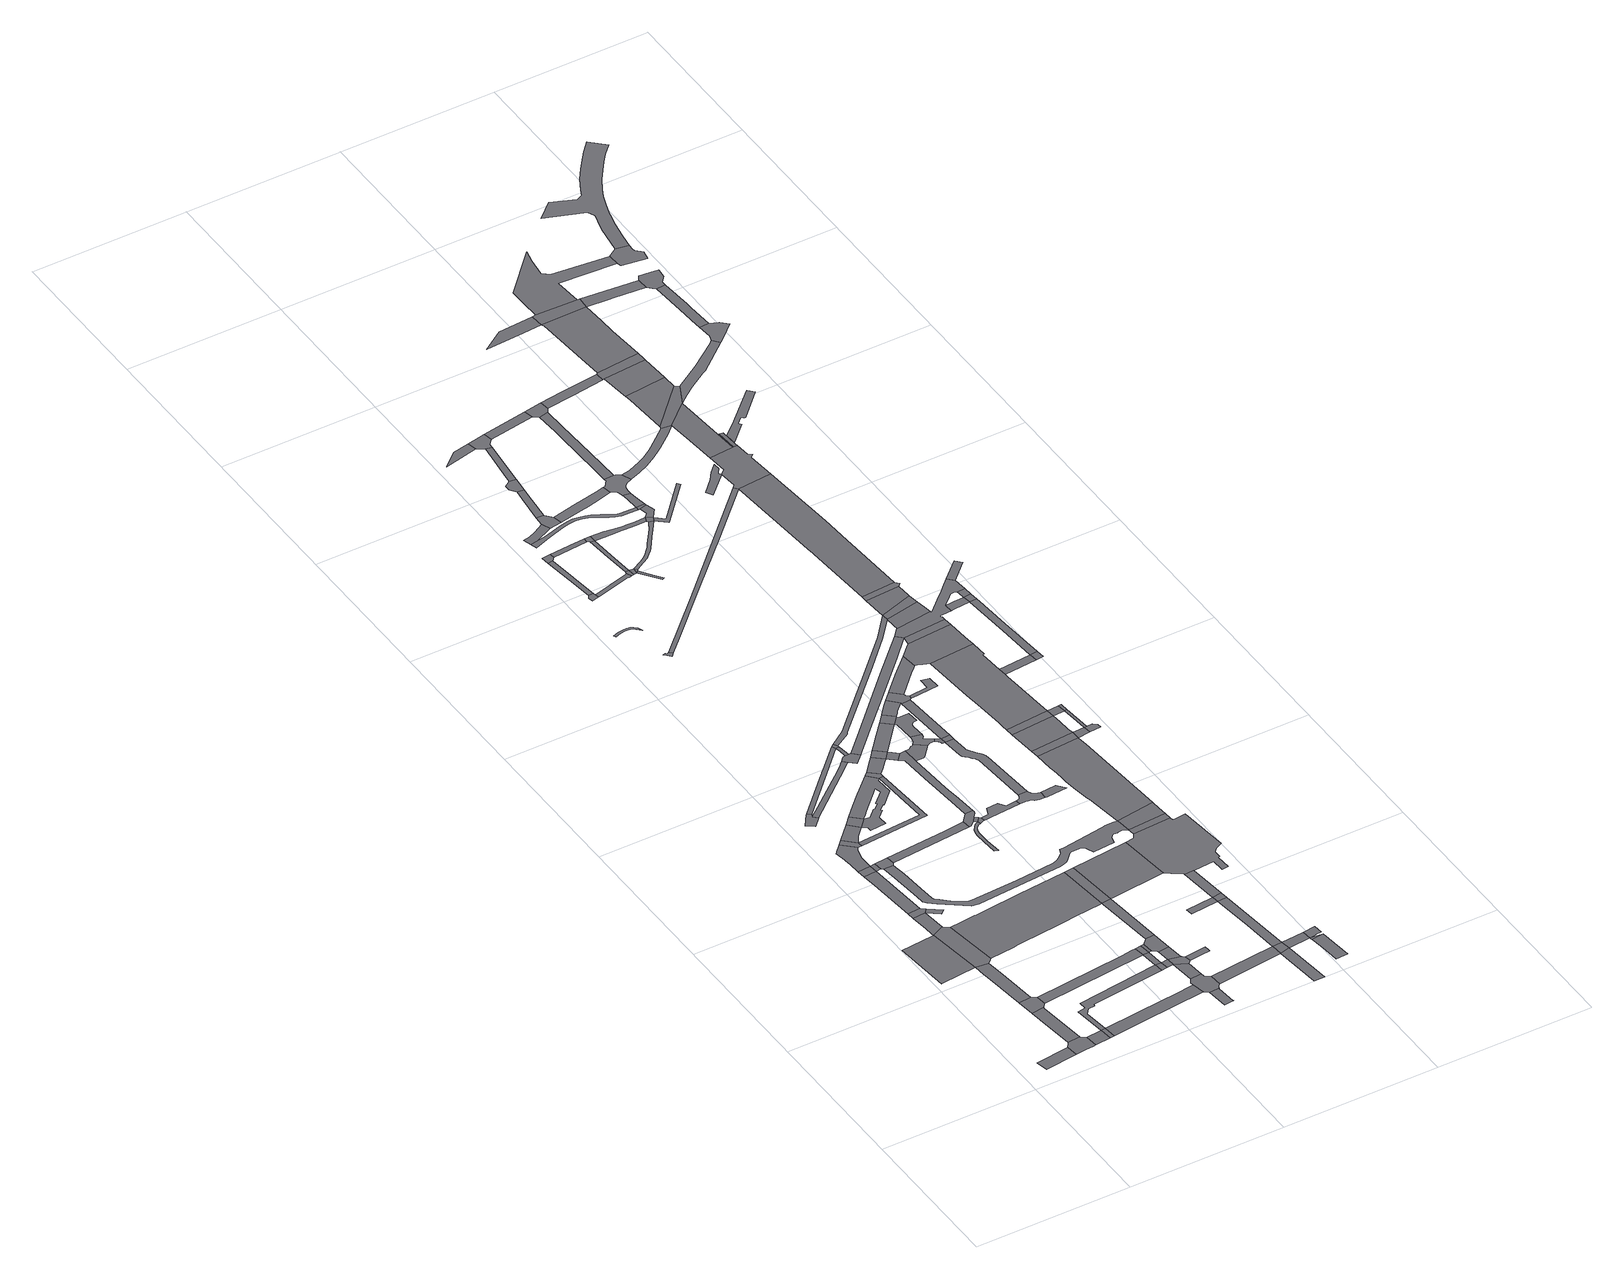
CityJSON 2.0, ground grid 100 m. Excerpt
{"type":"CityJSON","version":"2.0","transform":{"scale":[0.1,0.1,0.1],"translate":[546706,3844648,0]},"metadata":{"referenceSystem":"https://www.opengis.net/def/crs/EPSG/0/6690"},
"CityObjects":{
"road1":{"type":"Road","attributes":{"RoadStructureAttribute.sectionType":"1"},"geometry":[{"type":"MultiSurface","lod":"1","boundaries":[[[0,1,2,3]]]}]},
"road2":{"type":"Road","geometry":[{"type":"MultiSurface","lod":"1","boundaries":[[[4,5,6,0,3,7,8,9,10]]]}]},
"road3":{"type":"Road","geometry":[{"type":"MultiSurface","lod":"1","boundaries":[[[11,12,13,14,15]]]}]},
"road4":{"type":"Road","attributes":{"RoadStructureAttribute.sectionType":"1"},"geometry":[{"type":"MultiSurface","lod":"1","boundaries":[[[16,17,18,19,5,4]]]}]},
"road5":{"type":"Road","geometry":[{"type":"MultiSurface","lod":"1","boundaries":[[[20,21,22,18,17,23,24,25]]]}]},
"road6":{"type":"Road","attributes":{"RoadStructureAttribute.sectionType":"1"},"geometry":[{"type":"MultiSurface","lod":"1","boundaries":[[[26,10,9,27]]]}]},
"road7":{"type":"Road","attributes":{"RoadStructureAttribute.sectionType":"1"},"geometry":[{"type":"MultiSurface","lod":"1","boundaries":[[[15,28,29,30,31,22,21,32,33,34]]]}]},
"road8":{"type":"Road","geometry":[{"type":"MultiSurface","lod":"1","boundaries":[[[35,26,27,36]]]}]},
"road9":{"type":"Road","geometry":[{"type":"MultiSurface","lod":"1","boundaries":[[[37,38,11,15,34,39,40,41]]]}]},
"road10":{"type":"Road","attributes":{"RoadStructureAttribute.sectionType":"1"},"geometry":[{"type":"MultiSurface","lod":"1","boundaries":[[[42,43,44,45,11,38]]]}]},
"road11":{"type":"Road","geometry":[{"type":"MultiSurface","lod":"1","boundaries":[[[46,47,43,42,48]]]}]},
"road12":{"type":"Road","attributes":{"RoadStructureAttribute.sectionType":"1"},"geometry":[{"type":"MultiSurface","lod":"1","boundaries":[[[49,50,51,47,46]]]}]},
"road13":{"type":"Road","geometry":[{"type":"MultiSurface","lod":"1","boundaries":[[[52,53,48,42]]]}]},
"road14":{"type":"Road","geometry":[{"type":"MultiSurface","lod":"1","boundaries":[[[54,55,50,49]]]}]},
"road15":{"type":"Road","attributes":{"RoadStructureAttribute.sectionType":"1"},"geometry":[{"type":"MultiSurface","lod":"1","boundaries":[[[56,57,58,59,60,61,62,55,54,63,64,65,66]]]}]},
"road16":{"type":"Road","attributes":{"RoadStructureAttribute.sectionType":"1"},"geometry":[{"type":"MultiSurface","lod":"1","boundaries":[[[67,54,49,68]]]}]},
"road17":{"type":"Road","geometry":[{"type":"MultiSurface","lod":"1","boundaries":[[[69,56,66,70,71]]]}]},
"road18":{"type":"Road","geometry":[{"type":"MultiSurface","lod":"1","boundaries":[[[72,67,68,73,74,75]]]}]},
"road19":{"type":"Road","geometry":[{"type":"MultiSurface","lod":"1","boundaries":[[[76,77,78,79,80,81,82,83]]]}]},
"road20":{"type":"Road","attributes":{"RoadStructureAttribute.sectionType":"1"},"geometry":[{"type":"MultiSurface","lod":"1","boundaries":[[[84,85,86,87,88,26,35,89,90,91,92,93]]]}]},
"road21":{"type":"Road","attributes":{"RoadStructureAttribute.sectionType":"1"},"geometry":[{"type":"MultiSurface","lod":"1","boundaries":[[[94,95,96,25,24,97]]]}]},
"road22":{"type":"Road","attributes":{"RoadStructureAttribute.sectionType":"1"},"geometry":[{"type":"MultiSurface","lod":"1","boundaries":[[[98,99,100,101,35,36,102,103]]]}]},
"road23":{"type":"Road","attributes":{"RoadStructureAttribute.sectionType":"1"},"geometry":[{"type":"MultiSurface","lod":"1","boundaries":[[[104,69,71,105,106]]]}]},
"road24":{"type":"Road","geometry":[{"type":"MultiSurface","lod":"1","boundaries":[[[107,104,106,108]]]}]},
"road25":{"type":"Road","attributes":{"RoadStructureAttribute.sectionType":"1"},"geometry":[{"type":"MultiSurface","lod":"1","boundaries":[[[109,110,111,112,113,114,115,116,117,118,41,40,119,120,121,122,123,124,125,126,127,128,129]]]}]},
"road26":{"type":"Road","geometry":[{"type":"MultiSurface","lod":"1","boundaries":[[[130,131,132,133,134,82,81,135,136,137,138]]]}]},
"road27":{"type":"Road","attributes":{"RoadStructureAttribute.sectionType":"1"},"geometry":[{"type":"MultiSurface","lod":"1","boundaries":[[[139,140,72,75,141,142]]]}]},
"road28":{"type":"Road","attributes":{"RoadStructureAttribute.sectionType":"1"},"geometry":[{"type":"MultiSurface","lod":"1","boundaries":[[[143,144,145,146,147,148,76,83,149,150,151,152,153,154]]]}]},
"road29":{"type":"Road","attributes":{"RoadStructureAttribute.sectionType":"1"},"geometry":[{"type":"MultiSurface","lod":"1","boundaries":[[[155,156,157,158,71,70]]]}]},
"road30":{"type":"Road","attributes":{"RoadStructureAttribute.sectionType":"1"},"geometry":[{"type":"MultiSurface","lod":"1","boundaries":[[[106,159,160,161,162,163,164,165,166,167,168,157,169,170,171,172,107,108],[173,174,175,176,177,178,179,180,181,182,183,108]]]}]},
"road31":{"type":"Road","geometry":[{"type":"MultiSurface","lod":"1","boundaries":[[[85,84,93,184,185]]]}]},
"road32":{"type":"Road","attributes":{"RoadStructureAttribute.sectionType":"1"},"geometry":[{"type":"MultiSurface","lod":"1","boundaries":[[[186,97,85,185]]]}]},
"road33":{"type":"Road","attributes":{"RoadStructureAttribute.sectionType":"1"},"geometry":[{"type":"MultiSurface","lod":"1","boundaries":[[[187,188,189,190,191]]]}]},
"road34":{"type":"Road","geometry":[{"type":"MultiSurface","lod":"1","boundaries":[[[192,94,97,186]]]}]},
"road35":{"type":"Road","attributes":{"RoadStructureAttribute.sectionType":"1"},"geometry":[{"type":"MultiSurface","lod":"1","boundaries":[[[193,185,184,194]]]}]},
"road36":{"type":"Road","geometry":[{"type":"MultiSurface","lod":"1","boundaries":[[[195,196,197,198,199,200,201,98,103,202,189,188,203,204,205,206,207,208]]]}]},
"road37":{"type":"Road","attributes":{"RoadStructureAttribute.sectionType":"1"},"geometry":[{"type":"MultiSurface","lod":"1","boundaries":[[[209,192,186,210]]]}]},
"road38":{"type":"Road","attributes":{"RoadStructureAttribute.sectionType":"1"},"geometry":[{"type":"MultiSurface","lod":"1","boundaries":[[[194,211,198,197,212]]]}]},
"road39":{"type":"Road","geometry":[{"type":"MultiSurface","lod":"1","boundaries":[[[193,194,212,213,214,215,216,217]]]}]},
"road40":{"type":"Road","attributes":{"RoadStructureAttribute.sectionType":"1"},"geometry":[{"type":"MultiSurface","lod":"1","boundaries":[[[218,219,220,193,217]]]}]},
"road41":{"type":"Road","geometry":[{"type":"MultiSurface","lod":"1","boundaries":[[[221,222,223,224,209,210,225,226,220,219]]]}]},
"road42":{"type":"Road","attributes":{"RoadStructureAttribute.sectionType":"1"},"geometry":[{"type":"MultiSurface","lod":"1","boundaries":[[[227,228,229,230,231,232,233,234,235,236,237,238,239,240,241,242,243,244,245,246,74,73,247,248,249,250,251,252,253,254,255,256,257,258,259,260,261,262,263,264,265,266,267,268,269,270,271,272,273,274,275,276]]]}]},
"road43":{"type":"Road","geometry":[{"type":"MultiSurface","lod":"1","boundaries":[[[277,169,157,156,278]]]}]},
"road44":{"type":"Road","attributes":{"RoadStructureAttribute.sectionType":"1"},"geometry":[{"type":"MultiSurface","lod":"1","boundaries":[[[279,129,280,222,221]]]}]},
"road45":{"type":"Road","geometry":[{"type":"MultiSurface","lod":"1","boundaries":[[[281,282,283,284,285,286,287,288,289,290,291,292,293,294,295]]]}]},
"road46":{"type":"Road","geometry":[{"type":"MultiSurface","lod":"1","boundaries":[[[296,297,298,299,300,301,302,303,304,305,306,307,308,309,310]]]}]},
"road47":{"type":"Road","geometry":[{"type":"MultiSurface","lod":"1","boundaries":[[[311,312,313,314,315,130,138,316,317,318,319]]]}]},
"road48":{"type":"Road","geometry":[{"type":"MultiSurface","lod":"1","boundaries":[[[320,321,322,323,324,325,326]]]}]},
"road49":{"type":"Road","geometry":[{"type":"MultiSurface","lod":"1","boundaries":[[[327,328,329,330,331,216,215]]]}]},
"road50":{"type":"Road","geometry":[{"type":"MultiSurface","lod":"1","boundaries":[[[332,333,334,154,335,336,313,312]]]}]},
"road51":{"type":"Road","geometry":[{"type":"MultiSurface","lod":"1","boundaries":[[[337,143,154,334,338]]]}]},
"road52":{"type":"Road","geometry":[{"type":"MultiSurface","lod":"1","boundaries":[[[339,109,129,279]]]}]},
"road53":{"type":"Road","attributes":{"RoadStructureAttribute.sectionType":"1"},"geometry":[{"type":"MultiSurface","lod":"1","boundaries":[[[340,341,342,277,278,343,344,345,346]]]}]},
"road54":{"type":"Road","geometry":[{"type":"MultiSurface","lod":"1","boundaries":[[[347,348,349,350,139,142,351,352,353]]]}]},
"road55":{"type":"Road","attributes":{"RoadStructureAttribute.sectionType":"1"},"geometry":[{"type":"MultiSurface","lod":"1","boundaries":[[[353,352,281,354]]]}]},
"road56":{"type":"Road","geometry":[{"type":"MultiSurface","lod":"1","boundaries":[[[354,281,295,355,356,357]]]}]},
"road57":{"type":"Road","geometry":[{"type":"MultiSurface","lod":"1","boundaries":[[[358,359,360,361,362,363]]]}]},
"road58":{"type":"Road","attributes":{"RoadStructureAttribute.sectionType":"1"},"geometry":[{"type":"MultiSurface","lod":"1","boundaries":[[[364,208,207,365]]]}]},
"road59":{"type":"Road","geometry":[{"type":"MultiSurface","lod":"1","boundaries":[[[366,340,346,367]]]}]},
"road60":{"type":"Road","attributes":{"RoadStructureAttribute.sectionType":"1"},"geometry":[{"type":"MultiSurface","lod":"1","boundaries":[[[368,369,370,371,372,373,359,358]]]}]},
"road61":{"type":"Road","attributes":{"RoadStructureAttribute.sectionType":"1"},"geometry":[{"type":"MultiSurface","lod":"1","boundaries":[[[374,375,376,377,378,379,350,349,380,381,382,383,384]]]}]},
"road62":{"type":"Road","geometry":[{"type":"MultiSurface","lod":"1","boundaries":[[[367,346,376,375]]]}]},
"road63":{"type":"Road","geometry":[{"type":"MultiSurface","lod":"1","boundaries":[[[385,386,387,371,370,388]]]}]},
"road64":{"type":"Road","attributes":{"RoadStructureAttribute.sectionType":"1"},"geometry":[{"type":"MultiSurface","lod":"1","boundaries":[[[389,390,391,392,393,357,356,394,395,396,397]]]}]},
"road65":{"type":"Road","attributes":{"RoadStructureAttribute.sectionType":"1"},"geometry":[{"type":"MultiSurface","lod":"1","boundaries":[[[398,399,400,363,362,401,402,403,404]]]}]},
"road66":{"type":"Road","attributes":{"RoadStructureAttribute.sectionType":"1"},"geometry":[{"type":"MultiSurface","lod":"1","boundaries":[[[405,339,279,406,407,408]]]}]},
"road67":{"type":"Road","attributes":{"RoadStructureAttribute.sectionType":"1"},"geometry":[{"type":"MultiSurface","lod":"1","boundaries":[[[409,410,411,366,367,412]]]}]},
"road68":{"type":"Road","attributes":{"RoadStructureAttribute.sectionType":"1"},"geometry":[{"type":"MultiSurface","lod":"1","boundaries":[[[413,414,415,416,374,384,417,418,419]]]}]},
"road69":{"type":"Road","attributes":{"RoadStructureAttribute.sectionType":"1"},"geometry":[{"type":"MultiSurface","lod":"1","boundaries":[[[420,421,422,423,424,425,426]]]}]},
"road70":{"type":"Road","attributes":{"RoadStructureAttribute.sectionType":"1"},"geometry":[{"type":"MultiSurface","lod":"1","boundaries":[[[427,365,428,429]]]}]},
"road71":{"type":"Road","attributes":{"RoadStructureAttribute.sectionType":"1"},"geometry":[{"type":"MultiSurface","lod":"1","boundaries":[[[430,431,385,388,432]]]}]},
"road72":{"type":"Road","geometry":[{"type":"MultiSurface","lod":"1","boundaries":[[[433,434,435,436,437,438]]]}]},
"road73":{"type":"Road","geometry":[{"type":"MultiSurface","lod":"1","boundaries":[[[364,365,427,439]]]}]},
"road74":{"type":"Road","geometry":[{"type":"MultiSurface","lod":"1","boundaries":[[[440,441,442,443,413,419,444,445,446,447,448,449]]]}]},
"road75":{"type":"Road","geometry":[{"type":"MultiSurface","lod":"1","boundaries":[[[450,451,398,404,452]]]}]},
"road76":{"type":"Road","geometry":[{"type":"MultiSurface","lod":"1","boundaries":[[[453,409,412,454,455]]]}]},
"road77":{"type":"Road","geometry":[{"type":"MultiSurface","lod":"1","boundaries":[[[456,457,458,459,460,461,462,397,396,463,464,465,466,467,468,469]]]}]},
"road78":{"type":"Road","attributes":{"RoadStructureAttribute.sectionType":"1"},"geometry":[{"type":"MultiSurface","lod":"1","boundaries":[[[470,438,471,472,364,439]]]}]},
"road79":{"type":"Road","attributes":{"RoadStructureAttribute.sectionType":"1"},"geometry":[{"type":"MultiSurface","lod":"1","boundaries":[[[450,452,473,474]]]}]},
"road80":{"type":"Road","attributes":{"RoadStructureAttribute.sectionType":"1"},"geometry":[{"type":"MultiSurface","lod":"1","boundaries":[[[475,476,451,450,477,478]]]}]},
"road81":{"type":"Road","attributes":{"RoadStructureAttribute.sectionType":"1"},"geometry":[{"type":"MultiSurface","lod":"1","boundaries":[[[479,480,481,482,483,484,485,486,487,454,412,488,440,449]]]}]},
"road82":{"type":"Road","geometry":[{"type":"MultiSurface","lod":"1","boundaries":[[[474,473,489,490]]]}]},
"road83":{"type":"Road","geometry":[{"type":"MultiSurface","lod":"1","boundaries":[[[491,420,426,492,493,494]]]}]},
"road84":{"type":"Road","geometry":[{"type":"MultiSurface","lod":"1","boundaries":[[[446,445,495,496,497,498,499]]]}]},
"road85":{"type":"Road","attributes":{"RoadStructureAttribute.sectionType":"1"},"geometry":[{"type":"MultiSurface","lod":"1","boundaries":[[[500,501,502,503,504,505,506,507,508,509,498,510,511,512,513,514,515,516,517,459,458]]]}]},
"road86":{"type":"Road","geometry":[{"type":"MultiSurface","lod":"1","boundaries":[[[518,519,520,521,489,473]]]}]},
"road87":{"type":"Road","geometry":[{"type":"MultiSurface","lod":"1","boundaries":[[[522,433,438,470]]]}]},
"road88":{"type":"Road","attributes":{"RoadStructureAttribute.sectionType":"1"},"geometry":[{"type":"MultiSurface","lod":"1","boundaries":[[[523,439,427,524,525]]]}]},
"road89":{"type":"Road","geometry":[{"type":"MultiSurface","lod":"1","boundaries":[[[526,430,432,527,528,475,478,529]]]}]},
"road90":{"type":"Road","attributes":{"RoadStructureAttribute.sectionType":"1"},"geometry":[{"type":"MultiSurface","lod":"1","boundaries":[[[530,531,453,455,532,533,534]]]}]},
"road91":{"type":"Road","attributes":{"RoadStructureAttribute.sectionType":"1"},"geometry":[{"type":"MultiSurface","lod":"1","boundaries":[[[535,536,491,494,537,538]]]}]},
"road92":{"type":"Road","attributes":{"RoadStructureAttribute.sectionType":"1"},"geometry":[{"type":"MultiSurface","lod":"1","boundaries":[[[539,540,433,522]]]}]},
"road93":{"type":"Road","geometry":[{"type":"MultiSurface","lod":"1","boundaries":[[[541,499,498,509]]]}]},
"road94":{"type":"Road","attributes":{"RoadStructureAttribute.sectionType":"1"},"geometry":[{"type":"MultiSurface","lod":"1","boundaries":[[[542,543,544,545,546,311,319,547,548,549,550,551,552,553]]]}]},
"road95":{"type":"Road","attributes":{"RoadStructureAttribute.sectionType":"1"},"geometry":[{"type":"MultiSurface","lod":"1","boundaries":[[[554,555,556,557]]]}]},
"road96":{"type":"Road","geometry":[{"type":"MultiSurface","lod":"1","boundaries":[[[558,559,560,535,538,561]]]}]},
"road97":{"type":"Road","attributes":{"RoadStructureAttribute.sectionType":"1"},"geometry":[{"type":"MultiSurface","lod":"1","boundaries":[[[562,563,499,541]]]}]},
"road98":{"type":"Road","geometry":[{"type":"MultiSurface","lod":"1","boundaries":[[[564,565,566,567,568,569,570,571,572,573,574,424,575,576,577,578,579,580,581,582,583,584,585,586,587,588]]]}]},
"road99":{"type":"Road","attributes":{"RoadStructureAttribute.sectionType":"1"},"geometry":[{"type":"MultiSurface","lod":"1","boundaries":[[[589,590,591,592,593,337,338,594,595,596,597,598]]]}]},
"road100":{"type":"Road","geometry":[{"type":"MultiSurface","lod":"1","boundaries":[[[599,600,601,469,468]]]}]},
"road101":{"type":"Road","attributes":{"RoadStructureAttribute.sectionType":"1"},"geometry":[{"type":"MultiSurface","lod":"1","boundaries":[[[602,603,604,605,606,607]]]}]},
"road102":{"type":"Road","attributes":{"RoadStructureAttribute.sectionType":"1"},"geometry":[{"type":"MultiSurface","lod":"1","boundaries":[[[525,603,602]]]}]},
"road103":{"type":"Road","geometry":[{"type":"MultiSurface","lod":"1","boundaries":[[[608,530,534,563,562,609,610,611,612]]]}]},
"road104":{"type":"Road","attributes":{"RoadStructureAttribute.sectionType":"1"},"geometry":[{"type":"MultiSurface","lod":"1","boundaries":[[[613,523,525,614,615,616]]]}]},
"road105":{"type":"Road","geometry":[{"type":"MultiSurface","lod":"1","boundaries":[[[617,618,619,620,621,622,623,624,625,405,408,626,627,540,539,628,629,630,631,632,633,634,635,636,637,638,639]]]}]},
"road106":{"type":"Road","attributes":{"RoadStructureAttribute.sectionType":"1"},"geometry":[{"type":"MultiSurface","lod":"1","boundaries":[[[640,641,558,561,642,643]]]}]},
"road107":{"type":"Road","attributes":{"RoadStructureAttribute.sectionType":"1"},"geometry":[{"type":"MultiSurface","lod":"1","boundaries":[[[644,645,646,647,648,649,650,651,652,653,654,655,474,490,656,657,658,659,660,661,662,663,664,665,666]]]}]},
"road108":{"type":"Road","attributes":{"RoadStructureAttribute.sectionType":"1"},"geometry":[{"type":"MultiSurface","lod":"1","boundaries":[[[667,668,669,670,671,672,529,478,673,674,675,676,677,678,679]]]}]},
"road109":{"type":"Road","attributes":{"RoadStructureAttribute.sectionType":"1"},"geometry":[{"type":"MultiSurface","lod":"1","boundaries":[[[680,681,682,493,492,683,684,685,686]]]}]},
"road110":{"type":"Road","attributes":{"function":"3","RoadStructureAttribute.sectionType":"1"},"geometry":[{"type":"MultiSurface","lod":"1","boundaries":[[[687,275,622,621]]]}]},
"road111":{"type":"Road","attributes":{"RoadStructureAttribute.sectionType":"1"},"geometry":[{"type":"MultiSurface","lod":"1","boundaries":[[[688,689,326,325,690,691,692,693]]]}]},
"road112":{"type":"Road","geometry":[{"type":"MultiSurface","lod":"1","boundaries":[[[694,695,554,557,640,643,696,697]]]}]},
"road113":{"type":"Road","geometry":[{"type":"MultiSurface","lod":"1","boundaries":[[[698,699,276,275,687]]]}]},
"road114":{"type":"Road","attributes":{"RoadStructureAttribute.sectionType":"1"},"geometry":[{"type":"MultiSurface","lod":"1","boundaries":[[[700,701,608,612,702,703,704]]]}]},
"road115":{"type":"Road","geometry":[{"type":"MultiSurface","lod":"1","boundaries":[[[705,706,707,708,709,710,610,609]]]}]},
"road116":{"type":"Road","attributes":{"function":"3","RoadStructureAttribute.sectionType":"1"},"geometry":[{"type":"MultiSurface","lod":"1","boundaries":[[[711,712,713,714,715,716,717,718,719,720,721,722,723,724,725,726,276,699]]]}]},
"road117":{"type":"Road","geometry":[{"type":"MultiSurface","lod":"1","boundaries":[[[679,678,644,666,727]]]}]},
"road118":{"type":"Road","geometry":[{"type":"MultiSurface","lod":"1","boundaries":[[[715,714,728,729]]]}]},
"road119":{"type":"Road","attributes":{"RoadStructureAttribute.sectionType":"1"},"geometry":[{"type":"MultiSurface","lod":"1","boundaries":[[[730,731,732,733,679,727]]]}]},
"road120":{"type":"Road","attributes":{"RoadStructureAttribute.sectionType":"1"},"geometry":[{"type":"MultiSurface","lod":"1","boundaries":[[[734,735,736,737,729,728]]]}]},
"road121":{"type":"Road","geometry":[{"type":"MultiSurface","lod":"1","boundaries":[[[738,588,587,732,731]]]}]},
"road122":{"type":"Road","attributes":{"RoadStructureAttribute.sectionType":"1"},"geometry":[{"type":"MultiSurface","lod":"1","boundaries":[[[739,740,588,738,741,742]]]}]},
"road123":{"type":"Road","geometry":[{"type":"MultiSurface","lod":"1","boundaries":[[[743,744,737,736]]]}]},
"road124":{"type":"Road","attributes":{"RoadStructureAttribute.sectionType":"1"},"geometry":[{"type":"MultiSurface","lod":"1","boundaries":[[[745,694,697,746]]]}]},
"road125":{"type":"Road","geometry":[{"type":"MultiSurface","lod":"1","boundaries":[[[747,748,749,750,751,680,686,752,753,754,739,742,755,756,757,758,759,760]]]}]},
"road126":{"type":"Road","attributes":{"RoadStructureAttribute.sectionType":"1"},"geometry":[{"type":"MultiSurface","lod":"1","boundaries":[[[761,762,763,764,765,766,767,768,769,770,744,743,771,772,773]]]}]},
"road127":{"type":"Road","attributes":{"RoadStructureAttribute.sectionType":"1"},"geometry":[{"type":"MultiSurface","lod":"1","boundaries":[[[774,775,776,777,727,666]]]}]},
"road128":{"type":"Road","attributes":{"RoadStructureAttribute.sectionType":"1"},"geometry":[{"type":"MultiSurface","lod":"1","boundaries":[[[778,728,714,779]]]}]},
"road129":{"type":"Road","attributes":{"RoadStructureAttribute.sectionType":"1"},"geometry":[{"type":"MultiSurface","lod":"1","boundaries":[[[780,781,782,783,784,785,786,787,788,789,790,749,748]]]}]},
"road130":{"type":"Road","geometry":[{"type":"MultiSurface","lod":"1","boundaries":[[[791,792,793,794,795,796,797,798,764,763,799,800,801,802,803,804,700,704]]]}]},
"road131":{"type":"Road","attributes":{"RoadStructureAttribute.sectionType":"1"},"geometry":[{"type":"MultiSurface","lod":"1","boundaries":[[[805,743,736,806]]]}]},
"road132":{"type":"Road","attributes":{"RoadStructureAttribute.sectionType":"1"},"geometry":[{"type":"MultiSurface","lod":"1","boundaries":[[[807,808,806,809,778,810]]]}]},
"road133":{"type":"Road","geometry":[{"type":"MultiSurface","lod":"1","boundaries":[[[811,810,778,779,812,813]]]}]},
"road134":{"type":"Road","geometry":[{"type":"MultiSurface","lod":"1","boundaries":[[[814,745,746,785,784,815]]]}]},
"road135":{"type":"Road","attributes":{"RoadStructureAttribute.sectionType":"1"},"geometry":[{"type":"MultiSurface","lod":"1","boundaries":[[[816,553,802,801]]]}]},
"road136":{"type":"Road","geometry":[{"type":"MultiSurface","lod":"1","boundaries":[[[817,805,806,808]]]}]},
"road137":{"type":"Road","attributes":{"RoadStructureAttribute.sectionType":"1"},"geometry":[{"type":"MultiSurface","lod":"1","boundaries":[[[818,819,598,820,821,822,823]]]}]},
"road138":{"type":"Road","geometry":[{"type":"MultiSurface","lod":"1","boundaries":[[[824,589,598,819]]]}]},
"road139":{"type":"Road","attributes":{"RoadStructureAttribute.sectionType":"1"},"geometry":[{"type":"MultiSurface","lod":"1","boundaries":[[[825,826,827,589,824]]]}]},
"road140":{"type":"Road","geometry":[{"type":"MultiSurface","lod":"1","boundaries":[[[828,829,827,826,830]]]}]},
"road141":{"type":"Road","attributes":{"RoadStructureAttribute.sectionType":"1"},"geometry":[{"type":"MultiSurface","lod":"1","boundaries":[[[831,773,772,832]]]}]},
"road142":{"type":"Road","attributes":{"RoadStructureAttribute.sectionType":"1"},"geometry":[{"type":"MultiSurface","lod":"1","boundaries":[[[833,834,835,836,837,838,760,759,839,840,841,842,843,844,845,846]]]}]},
"road143":{"type":"Road","geometry":[{"type":"MultiSurface","lod":"1","boundaries":[[[847,848,849,850,851,852,823,822,853,854,542,553,816,855,856,857,858,859,860,861,862,863,864,865,866,867,868,869]]]}]},
"road144":{"type":"Road","geometry":[{"type":"MultiSurface","lod":"1","boundaries":[[[870,871,872,873,874,875,876,877]]]}]},
"road145":{"type":"Road","attributes":{"function":"3","RoadStructureAttribute.sectionType":"7"},"geometry":[{"type":"MultiSurface","lod":"1","boundaries":[[[878,879,880,693,881,882,883,829,828]]]}]},
"road146":{"type":"Road","geometry":[{"type":"MultiSurface","lod":"1","boundaries":[[[884,831,832,885]]]}]},
"road147":{"type":"Road","attributes":{"RoadStructureAttribute.sectionType":"1"},"geometry":[{"type":"MultiSurface","lod":"1","boundaries":[[[886,887,888,814,815,889,890]]]}]},
"road148":{"type":"Road","geometry":[{"type":"MultiSurface","lod":"1","boundaries":[[[891,892,893,894,860,859,895,896]]]}]},
"road149":{"type":"Road","attributes":{"RoadStructureAttribute.sectionType":"1"},"geometry":[{"type":"MultiSurface","lod":"1","boundaries":[[[897,898,899,900,896,901,831,884]]]}]},
"road150":{"type":"Road","geometry":[{"type":"MultiSurface","lod":"1","boundaries":[[[902,903,904,905,906,907,908,909,688,693,880,910,911,912]]]}]},
"road151":{"type":"Road","geometry":[{"type":"MultiSurface","lod":"1","boundaries":[[[913,891,896,900,899]]]}]},
"road152":{"type":"Road","attributes":{"RoadStructureAttribute.sectionType":"1"},"geometry":[{"type":"MultiSurface","lod":"1","boundaries":[[[868,867,914,891,913]]]}]},
"road153":{"type":"Road","attributes":{"RoadStructureAttribute.sectionType":"1"},"geometry":[{"type":"MultiSurface","lod":"1","boundaries":[[[915,916,917,918,919]]]}]},
"road154":{"type":"Road","attributes":{"function":"3","RoadStructureAttribute.sectionType":"7"},"geometry":[{"type":"MultiSurface","lod":"1","boundaries":[[[920,846,921,905,904]]]}]},
"road155":{"type":"Road","geometry":[{"type":"MultiSurface","lod":"1","boundaries":[[[922,847,869,923]]]}]},
"road156":{"type":"Road","attributes":{"RoadStructureAttribute.sectionType":"1"},"geometry":[{"type":"MultiSurface","lod":"1","boundaries":[[[924,925,926,927,928]]]}]},
"road157":{"type":"Road","geometry":[{"type":"MultiSurface","lod":"1","boundaries":[[[926,925,833,846,920,929]]]}]},
"road158":{"type":"Road","geometry":[{"type":"MultiSurface","lod":"1","boundaries":[[[930,931,932,903,902]]]}]},
"road159":{"type":"Road","attributes":{"RoadStructureAttribute.sectionType":"1"},"geometry":[{"type":"MultiSurface","lod":"1","boundaries":[[[933,934,935,936,928,927]]]}]},
"road160":{"type":"Road","geometry":[{"type":"MultiSurface","lod":"1","boundaries":[[[937,938,939,886,890,934,933]]]}]},
"road161":{"type":"Road","attributes":{"RoadStructureAttribute.sectionType":"1"},"geometry":[{"type":"MultiSurface","lod":"1","boundaries":[[[919,940,941,939,938,942,943,944]]]}]},
"road162":{"type":"Road","geometry":[{"type":"MultiSurface","lod":"1","boundaries":[[[945,946,947,948,949,950,951,952,953,954,955,956]]]}]},
"road163":{"type":"Road","geometry":[{"type":"MultiSurface","lod":"1","boundaries":[[[957,915,919,944,958,959]]]}]},
"road164":{"type":"Road","attributes":{"RoadStructureAttribute.sectionType":"1"},"geometry":[{"type":"MultiSurface","lod":"1","boundaries":[[[960,961,962,963,929,920,964,965,966,967,968]]]}]},
"road165":{"type":"Road","attributes":{"RoadStructureAttribute.sectionType":"1"},"geometry":[{"type":"MultiSurface","lod":"1","boundaries":[[[969,970,971,972,973,974,957,959,975,976,977]]]}]},
"road166":{"type":"Road","attributes":{"RoadStructureAttribute.sectionType":"1"},"geometry":[{"type":"MultiSurface","lod":"1","boundaries":[[[978,958,944,979,980,981,982]]]}]},
"road167":{"type":"Road","geometry":[{"type":"MultiSurface","lod":"1","boundaries":[[[983,984,985,986,960,968,987,988,989]]]}]},
"road168":{"type":"Road","attributes":{"RoadStructureAttribute.sectionType":"1"},"geometry":[{"type":"MultiSurface","lod":"1","boundaries":[[[990,991,992,993,994,995,984,983]]]}]},
"road169":{"type":"Road","geometry":[{"type":"MultiSurface","lod":"1","boundaries":[[[996,997,982,981,998,993,992,999,1000,1001]]]}]},
"road170":{"type":"Road","geometry":[{"type":"MultiSurface","lod":"1","boundaries":[[[1002,977,976,1003,1004,1005,1006,1007,1008,1009]]]}]},
"road171":{"type":"Road","attributes":{"RoadStructureAttribute.sectionType":"1"},"geometry":[{"type":"MultiSurface","lod":"1","boundaries":[[[1010,1011,1012,1013,1014,1015,1016,1017,1018,1019,1020,1021,1022,1023,1024,1002,1009,1025,1026,1027,1028,1029,1030,1031,1032,1033,1034,1035,1036,1037]]]}]}
},
"vertices":[
[343,221,0],[129,193,0],[144,119,0],[352,142,0],
[448,263,0],[368,255,0],[361,245,0],[422,150,0],[469,156,0],[488,158,0],[479,238,0],
[223,1445,0],[5,1423,0],[41,1059,0],[44,1059,0],[274,1086,0],
[413,580,0],[412,587,0],[332,578,0],[348,434,0],
[422,687,0],[399,702,0],[319,693,0],[431,609,0],[437,615,0],[429,682,0],
[581,250,0],[590,169,0],
[275,1076,0],[279,1046,0],[283,1009,0],[289,954,0],[373,925,0],[365,998,0],[356,1075,0],
[608,253,0],[617,172,0],
[317,1469,0],[301,1482,0],[368,1087,0],[388,1106,0],[336,1454,0],
[286,1638,0],[206,1630,0],[216,1513,0],[221,1460,0],
[282,1686,0],[201,1678,0],[308,1665,0],
[245,2088,0],[164,2081,0],[173,1986,0],
[360,1579,0],[387,1602,0],
[239,2143,0],[159,2136,0],
[192,2392,0],[148,2347,0],[135,2333,0],[140,2308,0],[146,2281,0],[148,2259,0],[153,2208,0],[237,2171,0],[237,2231,0],[255,2298,0],[268,2319,0],
[272,2146,0],[277,2091,0],
[218,2420,0],[292,2321,0],[289,2352,0],
[357,2154,0],[292,2083,0],[352,2084,0],[362,2101,0],
[179,2717,0],[171,2709,0],[118,2631,0],[147,2612,0],[166,2598,0],[218,2651,0],[191,2677,0],[199,2697,0],
[1136,564,0],[1134,580,0],[605,514,0],[608,464,0],[556,456,0],[591,414,0],[618,447,0],[663,452,0],[663,465,0],[1141,523,0],
[1115,760,0],[1090,757,0],[1023,746,0],[1123,692,0],
[1222,321,0],[1093,306,0],[1013,297,0],[827,277,0],[828,196,0],[1239,242,0],
[313,2519,0],[319,2399,0],[375,2459,0],
[363,2571,0],[425,2512,0],
[1128,1536,0],[815,1504,0],[583,1479,0],[568,1477,0],[541,1475,0],[520,1473,0],[508,1472,0],[472,1468,0],[452,1465,0],[424,1463,0],[461,1114,0],[546,1124,0],[575,1128,0],[768,1150,0],[819,1156,0],[933,1169,0],[956,1172,0],[984,1175,0],[1151,1194,0],[1163,1195,0],[1163,1194,0],
[583,3007,0],[543,2965,0],[481,2914,0],[377,2829,0],[259,2732,0],[226,2660,0],[267,2694,0],[506,2897,0],[608,2984,0],
[881,2202,0],[755,2190,0],[692,2131,0],[886,2148,0],
[602,3144,0],[461,3002,0],[453,2994,0],[439,2980,0],[433,2974,0],[401,2942,0],[433,2935,0],[447,2949,0],[450,2952,0],[456,2958,0],[460,2962,0],[614,3119,0],
[742,2358,0],[712,2774,0],[682,2771,0],[707,2382,0],
[406,2439,0],[406,2409,0],[509,2418,0],[506,2480,0],[551,2524,0],[544,2531,0],[582,2566,0],[587,2560,0],[676,2647,0],[670,2759,0],[628,2829,0],[561,2765,0],[507,2714,0],[432,2643,0],[443,2530,0],[472,2561,0],[499,2589,0],[589,2676,0],[616,2703,0],[626,2666,0],[551,2596,0],[559,2588,0],[523,2556,0],[517,2563,0],[460,2510,0],
[1181,528,0],[1174,580,0],
[1161,695,0],
[1339,89,0],[1328,222,0],[1266,217,0],[1281,83,0],[1341,89,0],
[1152,764,0],
[1219,585,0],[1222,533,0],
[1314,361,0],[1314,364,0],[1312,383,0],[1239,376,0],[1234,367,0],[1231,363,0],[1219,343,0],[1265,218,0],[1329,223,0],[1338,238,0],[1349,255,0],[1352,255,0],[1353,255,0],[1347,335,0],
[1175,767,0],[1178,697,0],
[1225,506,0],[1300,495,0],
[1311,506,0],[1318,514,0],[1320,514,0],[1314,554,0],[1299,567,0],
[1293,572,0],[1282,678,0],[1211,670,0],
[1268,809,0],[1210,803,0],[1197,790,0],[1180,773,0],[1184,693,0],[1206,674,0],
[1595,1765,0],[1536,1764,0],[1514,1761,0],[1238,1720,0],[1211,1718,0],[1198,1687,0],[1184,1672,0],[1169,1660,0],[1149,1647,0],[1121,1637,0],[867,1615,0],[814,1611,0],[567,1594,0],[539,1596,0],[474,1640,0],[414,1694,0],[391,1717,0],[386,1729,0],[377,1831,0],[363,1986,0],[303,1986,0],[321,1778,0],[326,1726,0],[341,1706,0],[384,1669,0],[537,1551,0],[582,1546,0],[854,1567,0],[1139,1589,0],[1162,1595,0],[1187,1607,0],[1204,1622,0],[1221,1640,0],[1239,1660,0],[1256,1668,0],[1294,1671,0],[1321,1669,0],[1339,1656,0],[1346,1639,0],[1362,1602,0],[1502,1613,0],[1506,1633,0],[1511,1656,0],[1523,1673,0],[1536,1678,0],[1561,1676,0],[1563,1676,0],[1591,1679,0],[1627,1663,0],[1616,1765,0],
[654,2853,0],[710,2800,0],
[1227,1204,0],[1166,1185,0],
[949,2162,0],[926,2149,0],[912,2134,0],[897,2112,0],[889,2089,0],[887,2062,0],[888,1992,0],[894,1897,0],[919,1889,0],[908,1992,0],[907,2072,0],[909,2097,0],[922,2119,0],[941,2137,0],[957,2144,0],
[125,4601,0],[157,4606,0],[177,4606,0],[190,4604,0],[205,4597,0],[217,4584,0],[243,4560,0],[232,4592,0],[212,4609,0],[197,4617,0],[177,4621,0],[154,4621,0],[120,4616,0],[82,4603,0],[87,4588,0],
[663,3039,0],[648,3039,0],[625,3036,0],[613,3036,0],[604,3030,0],[610,2982,0],[647,2945,0],[686,2984,0],[703,3000,0],
[253,4314,0],[244,4322,0],[228,4319,0],[244,4301,0],[263,4281,0],[285,4302,0],[267,4321,0],
[1404,523,0],[1458,529,0],[1456,549,0],[1453,569,0],[1404,563,0],
[646,3059,0],[642,3094,0],[638,3122,0],[622,3091,0],[625,3044,0],
[621,3157,0],[637,3134,0],
[1191,1542,0],
[740,2953,0],[710,2918,0],[684,2888,0],[744,2834,0],[785,2877,0],[801,2896,0],[804,2898,0],
[976,2235,0],[980,2250,0],[979,2264,0],[928,2259,0],[901,2149,0],[931,2180,0],[953,2207,0],
[972,2193,0],
[976,2152,0],[989,2154,0],[986,2183,0],
[179,4980,0],[146,4976,0],[134,4953,0],[142,4923,0],[188,4936,0],[181,4961,0],
[1775,381,0],[1780,304,0],
[779,2999,0],[843,2944,0],
[157,5155,0],[151,5204,0],[135,5336,0],[103,5332,0],[118,5210,0],[125,5148,0],
[932,2900,0],[896,2897,0],[856,2852,0],[885,2826,0],[899,2641,0],[921,2348,0],[967,2391,0],[958,2485,0],[955,2512,0],[948,2609,0],[935,2794,0],
[154,5392,0],[139,5391,0],[97,5386,0],[157,5361,0],
[1156,2197,0],[1128,2241,0],[1053,2236,0],[1033,2188,0],[1012,2186,0],[1004,2155,0],[1031,2158,0],[1231,2173,0],[1228,2205,0],
[425,5031,0],[420,5026,0],[298,4993,0],[300,4966,0],[411,4996,0],[423,4994,0],[438,4996,0],
[1557,1581,0],[1235,1205,0],[1241,1206,0],[1593,1246,0],
[939,3185,0],[845,3076,0],[800,3023,0],[1002,3130,0],
[997,2927,0],[986,2913,0],[978,2920,0],[961,2902,0],[987,2797,0],[1000,2803,0],[1062,2876,0],
[249,5642,0],[180,5601,0],[137,5583,0],[92,5575,0],[107,5522,0],[153,5531,0],[272,5585,0],
[1845,320,0],[1813,1,0],[1880,2,0],
[383,5410,0],[324,5408,0],[384,5381,0],
[1715,920,0],[1535,901,0],[1534,901,0],[1538,879,0],[1541,856,0],[1721,873,0],
[1835,381,0],
[1018,2990,0],[1016,2960,0],[1011,2955,0],[1017,2951,0],[1086,2888,0],[1111,2886,0],[1125,2908,0],[1071,2941,0],[1083,2958,0],[1088,2976,0],
[450,5047,0],[430,5044,0],[456,5002,0],
[984,3237,0],[1043,3179,0],[1046,3183,0],
[1353,2206,0],[1333,2224,0],[1323,2248,0],[1265,2245,0],[1261,2228,0],[1257,2222,0],[1251,2213,0],[1269,2175,0],[1284,2173,0],[1304,2171,0],[1319,2158,0],[1344,2149,0],[1381,2147,0],[1383,2199,0],
[1781,879,0],[1750,607,0],[1759,521,0],
[476,5004,0],[480,5042,0],
[400,5370,0],[415,5209,0],[438,5214,0],[427,5366,0],
[1085,3008,0],[1082,3066,0],[1087,3078,0],[1095,3086,0],[1104,3091,0],[1127,3096,0],[1121,3171,0],[1064,3171,0],[1051,3173,0],[1012,3123,0],
[490,5017,0],[498,5027,0],
[256,5707,0],[351,5600,0],[339,5658,0],[299,5702,0],
[1132,2871,0],[1139,2861,0],[1142,2849,0],[1159,2847,0],[1159,2887,0],
[1300,2543,0],[1297,2583,0],[1291,2633,0],[1281,2658,0],[1256,2688,0],[1250,2696,0],[1233,2720,0],[1225,2737,0],[1225,2748,0],[1217,2851,0],[1171,2714,0],[1176,2694,0],[1188,2681,0],[1204,2665,0],[1214,2653,0],[1229,2637,0],[1237,2615,0],[1243,2535,0],
[547,4909,0],[569,4880,0],[584,4888,0],[548,4937,0],
[1775,927,0],
[1981,396,0],[1986,335,0],[1988,336,0],
[407,5411,0],[394,5378,0],[399,5371,0],[425,5410,0],
[1071,3332,0],[1035,3295,0],[1065,3205,0],[1075,3217,0],[1130,3273,0],
[284,5955,0],[276,5889,0],[322,5918,0],[325,5950,0],
[1749,1175,0],[1688,1171,0],
[1215,2891,0],
[1405,3786,0],[1167,3547,0],[969,3347,0],[802,3179,0],[677,3054,0],[721,3018,0],[822,3121,0],[841,3140,0],[1082,3381,0],[1312,3613,0],[1439,3742,0],[1444,3747,0],
[272,6454,0],[164,6431,0],[65,6345,0],[284,6397,0],
[293,6055,0],[255,6029,0],[253,5992,0],[336,6050,0],
[1188,3267,0],[1131,3263,0],
[678,5496,0],[658,5501,0],[630,5513,0],[575,5545,0],[527,5570,0],[495,5579,0],[457,5589,0],[422,5591,0],[387,5588,0],[330,5578,0],[208,5539,0],[118,5481,0],[223,5519,0],[335,5555,0],[383,5566,0],[425,5569,0],[465,5564,0],[500,5557,0],[545,5535,0],[601,5500,0],[633,5486,0],[668,5474,0],[718,5472,0],[773,5472,0],[773,5495,0],
[1445,3974,0],[1320,3825,0],[1134,3639,0],[723,3227,0],[671,3192,0],[734,3192,0],[743,3205,0],[1157,3619,0],[1342,3806,0],[1448,3934,0],
[1391,2147,0],[1526,2158,0],[1486,2207,0],
[2071,328,0],[1991,316,0],[2002,243,0],[2011,166,0],[2015,101,0],[2094,107,0],
[1122,3384,0],[1200,3277,0],[1205,3299,0],[1187,3307,0],[1182,3326,0],
[2063,405,0],[2029,341,0],[2032,342,0],[2069,346,0],
[1904,1613,0],[1902,1612,0],[1881,1611,0],[1880,1618,0],[1878,1635,0],[1631,1620,0],[1630,1619,0],[1611,1588,0],[1609,1586,0],[1628,1219,0],[1687,1174,0],[1758,1175,0],[1884,1183,0],[1888,1101,0],[1928,1103,0],[1923,1201,0],[1935,1202,0],[1935,1238,0],[1935,1254,0],[1936,1255,0],[1955,1272,0],[2002,1295,0],[1965,1620,0],
[330,6365,0],[297,6095,0],[340,6088,0],[369,6361,0],
[767,5352,0],[760,5337,0],[733,5292,0],[696,5241,0],[661,5191,0],[644,5166,0],[638,5159,0],[627,5146,0],[604,5123,0],[580,5100,0],[555,5084,0],[550,5080,0],[554,5059,0],[560,5063,0],[592,5083,0],[617,5108,0],[642,5131,0],[653,5144,0],[659,5151,0],[679,5179,0],[713,5229,0],[748,5279,0],[795,5345,0],
[702,5389,0],[647,5391,0],[635,5392,0],[594,5395,0],[516,5406,0],[512,5407,0],[512,5365,0],[528,5364,0],[604,5363,0],[621,5363,0],[694,5361,0],[759,5362,0],[772,5395,0],
[709,5738,0],[656,5727,0],[504,5694,0],[498,5630,0],[562,5642,0],[597,5651,0],[721,5682,0],
[1874,1682,0],
[1321,5359,0],[619,4663,0],[364,4379,0],[711,4716,0],[1022,5020,0],[1343,5337,0],
[389,6479,0],[371,6475,0],[372,6390,0],[399,6421,0],
[1869,1745,0],[1865,1800,0],
[1355,3612,0],[1230,3495,0],[1313,3460,0],[1352,3496,0],[1364,3507,0],
[1245,3277,0],[1332,3286,0],[1383,3291,0],[1377,3369,0],[1327,3381,0],[1327,3311,0],
[1822,2355,0],[1816,2430,0],[1814,2454,0],[1810,2498,0],[1531,2476,0],[1540,2354,0],[1542,2333,0],[1542,2331,0],[1543,2326,0],[1546,2286,0],[1549,2249,0],[1552,2210,0],[1557,2136,0],[1566,2085,0],[1578,2020,0],[1581,2005,0],
[809,5373,0],
[1806,2553,0],[1526,2530,0],
[849,5428,0],[834,5484,0],[788,5472,0],[796,5420,0],
[1801,2595,0],[1795,2673,0],[1790,2733,0],[1512,2711,0],
[831,5498,0],
[764,5622,0],[770,5580,0],[820,5560,0],[812,5615,0],
[1786,2787,0],[1508,2765,0],
[686,6530,0],[696,6471,0],
[826,5794,0],[815,5800,0],[752,5798,0],[753,5777,0],[723,5742,0],[741,5674,0],[756,5659,0],[758,5651,0],[812,5645,0],[816,5673,0],[826,5690,0],[844,5705,0],[879,5719,0],[855,5778,0],
[1737,3392,0],[1748,3393,0],[1741,3500,0],[1451,3479,0],[1451,3477,0],[1469,3250,0],[1478,3137,0],[1487,3031,0],[1502,2841,0],[1505,2795,0],[1756,3161,0],[1755,3182,0],[1750,3237,0],
[860,5286,0],[1090,5538,0],[1075,5558,0],[862,5321,0],
[1885,2559,0],[1890,2506,0],
[811,5925,0],[803,6128,0],[800,6218,0],[796,6318,0],[791,6460,0],[731,6446,0],[738,6294,0],[739,6260,0],[741,6182,0],[743,6112,0],[751,5848,0],
[1367,3510,0],[1369,3511,0],[1373,3511,0],[1377,3511,0],[1382,3509,0],[1389,3506,0],[1397,3502,0],[1410,3496,0],[1735,3577,0],[1735,3579,0],[1725,3711,0],[1436,3690,0],[1435,3689,0],[1428,3682,0],
[1862,2794,0],[1868,2739,0],
[1896,2629,0],[1885,2741,0],[1878,2627,0],[1902,2559,0],
[1937,2559,0],[1965,2513,0],[1962,2542,0],
[800,6550,0],[808,6487,0],
[1721,3768,0],
[1880,2796,0],
[1680,3918,0],[1670,3975,0],[1452,3876,0],[1453,3860,0],[1454,3837,0],[1688,3867,0],
[1660,4044,0],
[1659,4061,0],[1653,4148,0],[1434,4133,0],
[1650,4186,0],[1432,4171,0],[1671,4166,0],
[1963,3255,0],[1967,3200,0],
[1254,6012,0],[1117,5900,0],[1100,5886,0],[1040,5847,0],[996,5826,0],[912,5790,0],[888,5723,0],[946,5744,0],[1013,5774,0],[1085,5818,0],[1135,5852,0],[1159,5868,0],[1261,5949,0],[1319,6004,0],
[1912,4064,0],[1873,4026,0],[1855,4010,0],[1830,3986,0],[1803,3961,0],[1690,3855,0],[1451,3834,0],[1450,3833,0],[1719,3793,0],[1714,3803,0],[1717,3807,0],[1729,3808,0],[1789,3813,0],[1784,3868,0],[1842,3921,0],[1851,3929,0],[1860,3937,0],[1861,3938,0],[1865,3939,0],[1886,3941,0],[1903,3934,0],[1955,3938,0],[1947,4027,0],
[1287,5537,0],[1250,5486,0],[1171,5407,0],[1196,5364,0],[1329,5494,0],[1318,5511,0],[1343,5548,0],[1340,5589,0],
[1620,4643,0],[1606,4850,0],[1562,5356,0],[1399,4656,0],[1400,4647,0],[1401,4628,0],
[2010,3260,0],[2015,3204,0],
[1195,6601,0],[1061,6583,0],[950,6569,0],[990,6513,0],[1199,6542,0],
[1911,3876,0],[1888,3875,0],[1847,3872,0],[1819,3870,0],[1815,3815,0],[1917,3824,0],
[1985,3562,0],[1966,3799,0],[1964,3828,0],[1947,3826,0],[1942,3511,0],
[1535,5665,0],[1511,5663,0],[1505,5661,0],[1350,5648,0],[1361,5517,0],[1352,5517,0],[1330,5493,0],[1339,5377,0],[1546,5532,0],[1565,5551,0],[1543,5572,0],
[1959,3880,0],
[1909,3919,0],
[1154,7218,0],[929,7198,0],[790,7107,0],[1042,7122,0],[1162,7131,0],
[1468,6136,0],[1331,5868,0],
[2031,4175,0],[2066,4138,0],
[1236,6313,0],[1257,6030,0],[1508,6293,0],[1504,6382,0],[1231,6352,0],
[1533,6269,0],
[1533,5686,0],[1526,5800,0],[1503,5803,0],
[1493,6569,0],[1210,6544,0],[1218,6473,0],[1229,6370,0],
[1491,6595,0],[1488,6637,0],[1208,6610,0],
[1168,7113,0],[1199,6723,0],[1469,6880,0],[1463,6988,0],[1455,7132,0],
[1603,5830,0],[1531,5769,0],[1535,5707,0],[1540,5699,0],[1652,5810,0],[1640,5825,0],[1679,5862,0],[1694,5848,0],[1699,5853,0],[1704,5850,0],[1865,6012,0],[1831,6049,0],
[1181,7221,0],[1462,7212,0],[1444,7213,0],
[1893,6523,0],[1873,6503,0],[1699,6376,0],[1696,6374,0],[1526,6184,0],[1588,6230,0],[1701,6299,0],[1725,6314,0],[1928,6480,0],
[1436,7478,0],[1393,7515,0],[1407,7635,0],[1426,7716,0],[1174,7451,0],[1175,7336,0],[1430,7392,0],[1799,7367,0],[1798,7442,0],
[1668,7193,0],[1598,7124,0],[1622,7122,0],[1827,7104,0],[1824,7180,0],
[1959,6656,0],[1897,6651,0],[1905,6558,0],[1900,6538,0],[1973,6516,0],[2055,6592,0],[2014,6634,0],
[1947,6823,0],[1944,6863,0],[1929,7069,0],[1870,7065,0],[1884,6838,0],[1893,6685,0],
[1922,7204,0],[1843,7212,0],[1853,7080,0],[1927,7101,0],[1961,7136,0],[1968,7200,0],
[1858,7482,0],[1807,7342,0],[1814,7341,0],[1968,7318,0],[1977,7376,0],[1941,7416,0],[1936,7433,0],[1940,7467,0],
[2212,8363,0],[2152,8295,0],[2108,8240,0],[2059,8177,0],[2009,8104,0],[1963,8021,0],[1943,7976,0],[1906,7960,0],[1755,8019,0],[1646,7925,0],[1892,7833,0],[1912,7790,0],[1911,7785,0],[1900,7740,0],[1881,7665,0],[1950,7561,0],[1969,7666,0],[1987,7744,0],[1988,7749,0],[1996,7776,0],[2017,7846,0],[2041,7909,0],[2068,7964,0],[2112,8040,0],[2157,8105,0],[2201,8163,0],[2243,8216,0],[2303,8277,0]
]}
